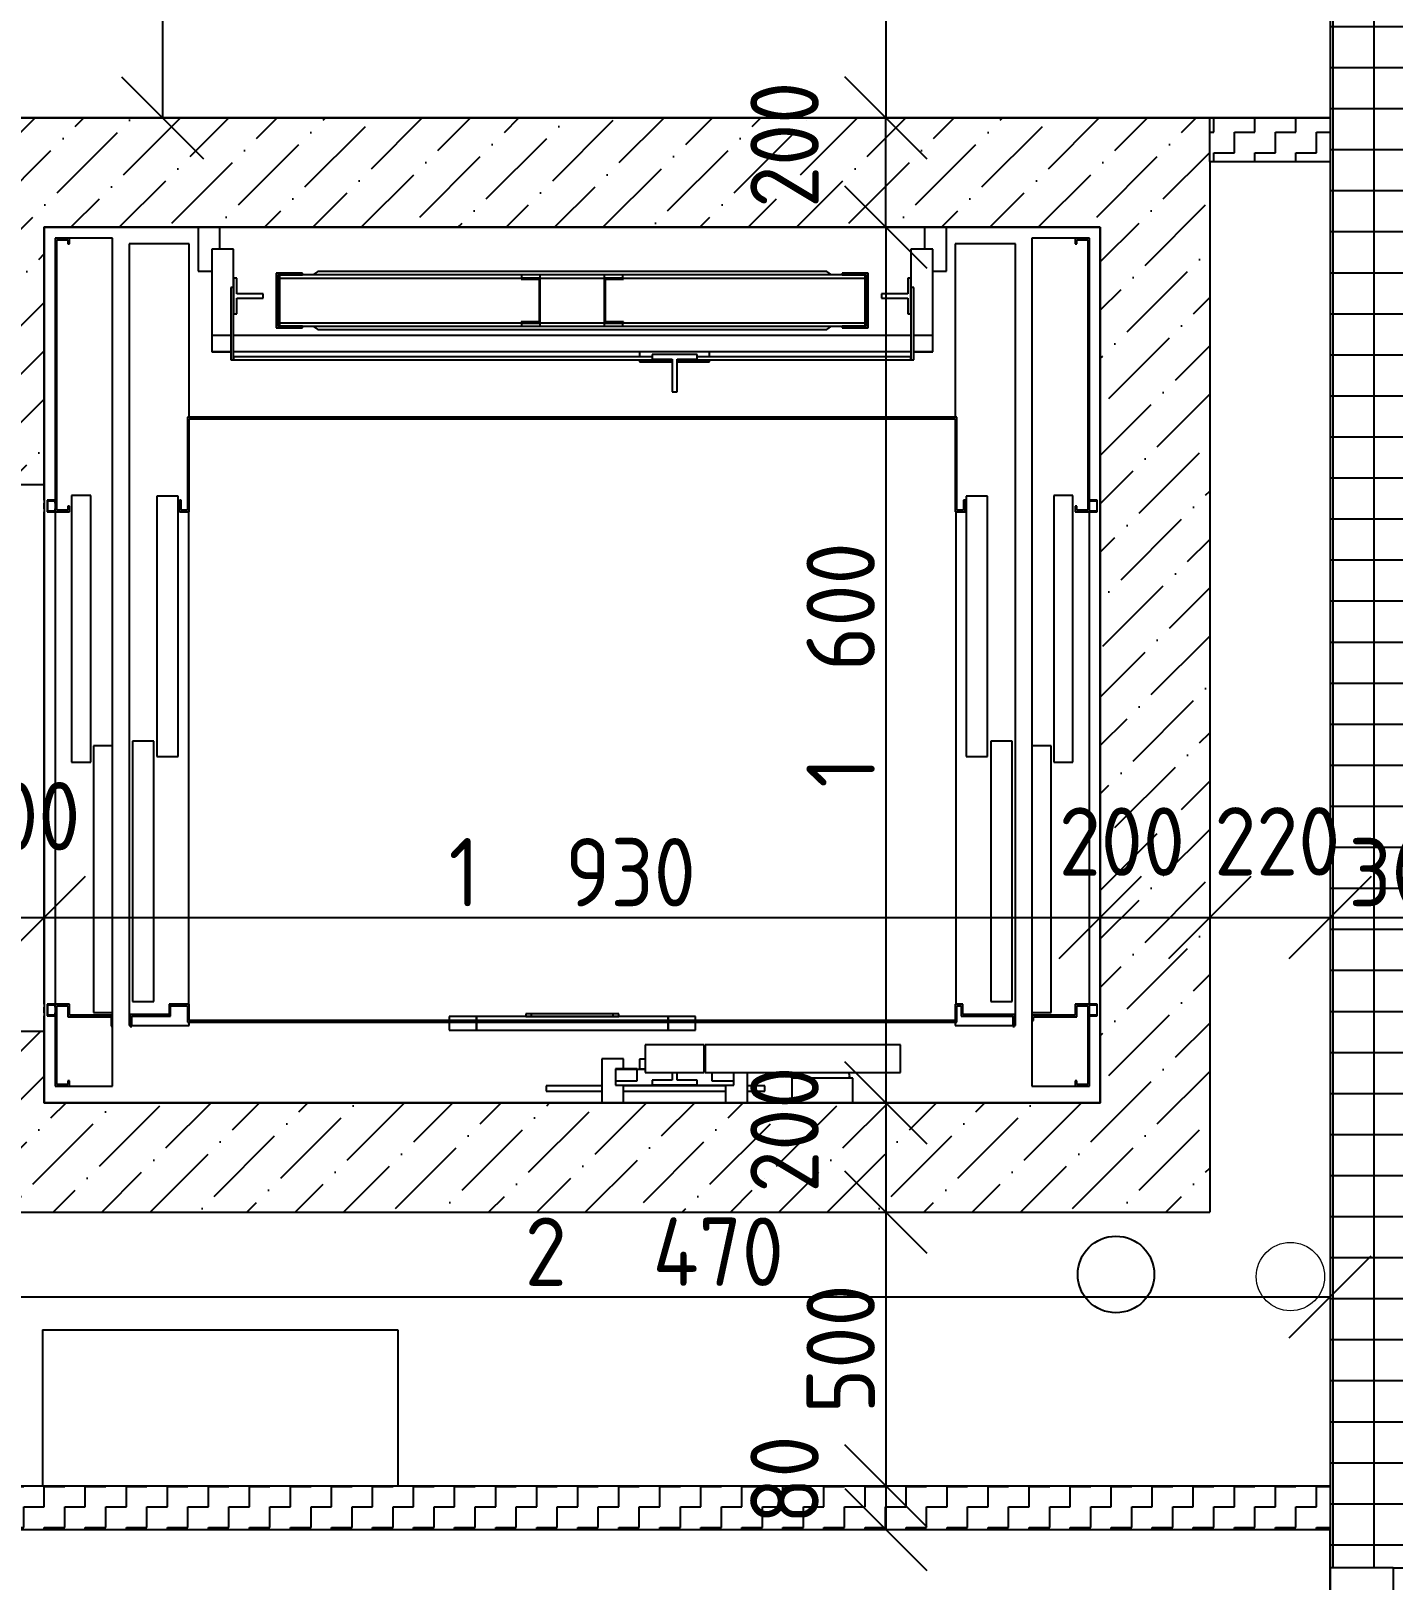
# Model space of a CAD drawing. Extents: x 4511820 to 5180432, y -1526536 to -944957.
# Drawn here: x 4991497 to 4993986, y -1161137 to -1158305 of the extents above; entities that cross this region are included whole.
import ezdxf

# ---------------------------------------------------------------- set-up
doc = ezdxf.new("R2010")
doc.units = 0
doc.header["$MEASUREMENT"] = 0
doc.layers.get('0').update_dxf_attribs({"linetype": 'CONTINUOUS'})
doc.layers.get('Defpoints').update_dxf_attribs({"color": 61, "linetype": 'CONTINUOUS'})
for name, color, linetype in [('KÓTY', 4, 'CONTINUOUS'), ('MÚRY', 1, 'CONTINUOUS'), ('Plochy', 41, 'CONTINUOUS'), ('POZEMOK', 7, 'CONTINUOUS'), ('TENKÁ', 7, 'CONTINUOUS'), ('tzb', 153, 'CONTINUOUS'), ('zz-vetr', 52, 'CONTINUOUS'), ('ŠRAFY', 82, 'CONTINUOUS')]:
    doc.layers.add(name, color=color, linetype=linetype)
doc.layers.add('zz-kanal-splaskova', color=37, linetype='CONTINUOUS', lineweight=18)
doc.styles.add('STYLE1', font='isocp.shx')
doc.dimstyles.new('STANDARD-50', dxfattribs={"dimtxt": 125, "dimasz": 150, "dimexe": 10, "dimexo": 200, "dimgap": 20, "dimtad": 1, "dimdsep": 46, "dimlunit": 6, "dimtxsty": 'STYLE1', "dimblk1": 'OBLIQUE', "dimblk2": 'OBLIQUE', "dimsah": 1, "dimcen": 2.5, "dimse1": 1, "dimse2": 1, "dimadec": 0, "dimazin": 0, "dimtfac": 1, "dimtmove": 1, "dimatfit": 3, "dimldrblk": 'OBLIQUE', "dimfxl": 1, "dimtolj": 1, "dimtzin": 0, "dimarcsym": 0})
pattern_1 = [(0, (-68841.5, 303822), (37.5, 37.5), [37.5, -37.5]), (90, (-68804, 303822), (-37.5, 37.5), [37.5, -37.5])]

# ---------------------------------------------------------------- blocks, each defined once
blk = doc.blocks.new('_OBLIQUE')
at = {"color": 0, "linetype": 'ByBlock'}
blk.add_line((-0.5, -0.5), (0.5, 0.5), dxfattribs=at)
blk = doc.blocks.new('*D18588')
at = {"layer": 'Defpoints', "color": 0}
for p in [(4993272.5, -1156804.2), (4993059, -1158464.2), (4993272.5, -1158464.2)]:
    blk.add_point(p, dxfattribs=at)
at = {"layer": 'KÓTY', "color": 0, "lineweight": -2}
blk.add_line((4993059, -1156804.2), (4993059, -1158464.2), dxfattribs=at)
at = {"layer": 'KÓTY', "color": 0, "linetype": 'ByBlock', "lineweight": -2, "xscale": 150, "yscale": 150, "zscale": 150}
for p, rotation in [((4993059, -1156804.2), 90), ((4993059, -1158464.2), 270)]:
    blk.add_blockref('_OBLIQUE', p, dxfattribs=dict(at, rotation=rotation))
at = {"layer": 'KÓTY', "color": 0, "insert": (4992955, -1157873.5), "char_height": 125, "attachment_point": 5, "rotation": 90, "style": 'STYLE1'}
blk.add_mtext('\\A1;1ﾠ660', dxfattribs=at)
blk = doc.blocks.new('*D18590')
at = {"layer": 'Defpoints', "color": 0}
for p in [(4991571, -1156524.2), (4991571, -1158464.2), (4991737, -1158464.2)]:
    blk.add_point(p, dxfattribs=at)
at = {"layer": 'KÓTY', "color": 0, "lineweight": -2}
blk.add_line((4991737, -1156524.2), (4991737, -1158464.2), dxfattribs=at)
at = {"layer": 'KÓTY', "color": 0, "linetype": 'ByBlock', "lineweight": -2, "xscale": 150, "yscale": 150, "zscale": 150}
for p, rotation in [((4991737, -1156524.2), 90), ((4991737, -1158464.2), 270)]:
    blk.add_blockref('_OBLIQUE', p, dxfattribs=dict(at, rotation=rotation))
at = {"layer": 'KÓTY', "color": 0, "insert": (4991644.5, -1157570), "char_height": 125, "attachment_point": 5, "rotation": 90, "style": 'STYLE1'}
blk.add_mtext('\\A1;1ﾠ940', dxfattribs=at)
blk = doc.blocks.new('*D18633')
at = {"layer": 'Defpoints', "color": 0}
for p in [(4991521, -1159925.5), (4991321, -1160134.2), (4991521, -1160134.2)]:
    blk.add_point(p, dxfattribs=at)
at = {"layer": 'KÓTY', "color": 0, "lineweight": -2}
blk.add_line((4991321, -1159925.5), (4991521, -1159925.5), dxfattribs=at)
at = {"layer": 'KÓTY', "color": 0, "linetype": 'ByBlock', "lineweight": -2, "xscale": 150, "yscale": 150, "zscale": 150, "rotation": 180}
blk.add_blockref('_OBLIQUE', (4991321, -1159925.5), dxfattribs=at)
at = {"layer": 'KÓTY', "color": 0, "linetype": 'ByBlock', "lineweight": -2, "xscale": 150, "yscale": 150, "zscale": 150}
blk.add_blockref('_OBLIQUE', (4991521, -1159925.5), dxfattribs=at)
at = {"layer": 'KÓTY', "color": 0, "insert": (4991471.8, -1159740.5), "char_height": 125, "attachment_point": 5, "style": 'STYLE1'}
blk.add_mtext('\\A1;200', dxfattribs=at)
blk = doc.blocks.new('*D18634')
at = {"layer": 'Defpoints', "color": 0}
for p in [(4993451, -1159925.5), (4991521, -1160264.2), (4993451, -1160264.2)]:
    blk.add_point(p, dxfattribs=at)
at = {"layer": 'KÓTY', "color": 0, "lineweight": -2}
blk.add_line((4991521, -1159925.5), (4993451, -1159925.5), dxfattribs=at)
at = {"layer": 'KÓTY', "color": 0, "linetype": 'ByBlock', "lineweight": -2, "xscale": 150, "yscale": 150, "zscale": 150, "rotation": 180}
blk.add_blockref('_OBLIQUE', (4991521, -1159925.5), dxfattribs=at)
at = {"layer": 'KÓTY', "color": 0, "linetype": 'ByBlock', "lineweight": -2, "xscale": 150, "yscale": 150, "zscale": 150}
blk.add_blockref('_OBLIQUE', (4993451, -1159925.5), dxfattribs=at)
at = {"layer": 'KÓTY', "color": 0, "insert": (4992486, -1159843), "char_height": 125, "attachment_point": 5, "style": 'STYLE1'}
blk.add_mtext('\\A1;1ﾠ930', dxfattribs=at)
blk = doc.blocks.new('*D18635')
at = {"layer": 'Defpoints', "color": 0}
for p in [(4993651, -1159925.5), (4993451, -1160264.2), (4993651, -1160264.2)]:
    blk.add_point(p, dxfattribs=at)
at = {"layer": 'KÓTY', "color": 0, "lineweight": -2}
blk.add_line((4993451, -1159925.5), (4993651, -1159925.5), dxfattribs=at)
at = {"layer": 'KÓTY', "color": 0, "linetype": 'ByBlock', "lineweight": -2, "xscale": 150, "yscale": 150, "zscale": 150, "rotation": 180}
blk.add_blockref('_OBLIQUE', (4993451, -1159925.5), dxfattribs=at)
at = {"layer": 'KÓTY', "color": 0, "linetype": 'ByBlock', "lineweight": -2, "xscale": 150, "yscale": 150, "zscale": 150}
blk.add_blockref('_OBLIQUE', (4993651, -1159925.5), dxfattribs=at)
at = {"layer": 'KÓTY', "color": 0, "insert": (4993490.5, -1159787), "char_height": 125, "attachment_point": 5, "style": 'STYLE1'}
blk.add_mtext('\\A1;200', dxfattribs=at)
blk = doc.blocks.new('*D18636')
at = {"layer": 'Defpoints', "color": 0}
for p in [(4993651, -1159925.5), (4993871, -1159925.5), (4993871, -1159925.5)]:
    blk.add_point(p, dxfattribs=at)
at = {"layer": 'KÓTY', "color": 0, "lineweight": -2}
blk.add_line((4993651, -1159925.5), (4993871, -1159925.5), dxfattribs=at)
at = {"layer": 'KÓTY', "color": 0, "linetype": 'ByBlock', "lineweight": -2, "xscale": 150, "yscale": 150, "zscale": 150, "rotation": 180}
blk.add_blockref('_OBLIQUE', (4993651, -1159925.5), dxfattribs=at)
at = {"layer": 'KÓTY', "color": 0, "linetype": 'ByBlock', "lineweight": -2, "xscale": 150, "yscale": 150, "zscale": 150}
blk.add_blockref('_OBLIQUE', (4993871, -1159925.5), dxfattribs=at)
at = {"layer": 'KÓTY', "color": 0, "insert": (4993774.5, -1159786.5), "char_height": 125, "attachment_point": 5, "style": 'STYLE1'}
blk.add_mtext('\\A1;220', dxfattribs=at)
blk = doc.blocks.new('*D18637')
at = {"layer": 'Defpoints', "color": 0}
for p in [(4993871, -1159925.5), (4994171, -1159925.5), (4994171, -1159925.5)]:
    blk.add_point(p, dxfattribs=at)
at = {"layer": 'KÓTY', "color": 0, "lineweight": -2}
blk.add_line((4993871, -1159925.5), (4994171, -1159925.5), dxfattribs=at)
at = {"layer": 'KÓTY', "color": 0, "linetype": 'ByBlock', "lineweight": -2, "xscale": 150, "yscale": 150, "zscale": 150, "rotation": 180}
blk.add_blockref('_OBLIQUE', (4993871, -1159925.5), dxfattribs=at)
at = {"layer": 'KÓTY', "color": 0, "linetype": 'ByBlock', "lineweight": -2, "xscale": 150, "yscale": 150, "zscale": 150}
blk.add_blockref('_OBLIQUE', (4994171, -1159925.5), dxfattribs=at)
at = {"layer": 'KÓTY', "color": 0, "insert": (4994021, -1159843), "char_height": 125, "attachment_point": 5, "style": 'STYLE1'}
blk.add_mtext('\\A1;300', dxfattribs=at)
blk = doc.blocks.new('*D18638')
at = {"layer": 'Defpoints', "color": 0}
for p in [(4993059, -1158464.2), (4993451, -1158464.2), (4993451, -1158664.2)]:
    blk.add_point(p, dxfattribs=at)
at = {"layer": 'KÓTY', "color": 0, "lineweight": -2}
blk.add_line((4993059, -1158664.2), (4993059, -1158464.2), dxfattribs=at)
at = {"layer": 'KÓTY', "color": 0, "linetype": 'ByBlock', "lineweight": -2, "xscale": 150, "yscale": 150, "zscale": 150}
for p, rotation in [((4993059, -1158464.2), 90), ((4993059, -1158664.2), 270)]:
    blk.add_blockref('_OBLIQUE', p, dxfattribs=dict(at, rotation=rotation))
at = {"layer": 'KÓTY', "color": 0, "insert": (4992874, -1158513.4), "char_height": 125, "attachment_point": 5, "rotation": 90, "style": 'STYLE1'}
blk.add_mtext('\\A1;200', dxfattribs=at)
blk = doc.blocks.new('*D18639')
at = {"layer": 'Defpoints', "color": 0}
for p in [(4993451, -1158664.2), (4993059, -1160264.2), (4993451, -1160264.2)]:
    blk.add_point(p, dxfattribs=at)
at = {"layer": 'KÓTY', "color": 0, "lineweight": -2}
blk.add_line((4993059, -1158664.2), (4993059, -1160264.2), dxfattribs=at)
at = {"layer": 'KÓTY', "color": 0, "linetype": 'ByBlock', "lineweight": -2, "xscale": 150, "yscale": 150, "zscale": 150}
for p, rotation in [((4993059, -1158664.2), 90), ((4993059, -1160264.2), 270)]:
    blk.add_blockref('_OBLIQUE', p, dxfattribs=dict(at, rotation=rotation))
at = {"layer": 'KÓTY', "color": 0, "insert": (4992976.5, -1159464.2), "char_height": 125, "attachment_point": 5, "rotation": 90, "style": 'STYLE1'}
blk.add_mtext('\\A1;1ﾠ600', dxfattribs=at)
blk = doc.blocks.new('*D18640')
at = {"layer": 'Defpoints', "color": 0}
for p in [(4993059, -1160264.2), (4993059, -1160464.2), (4993059, -1160464.2)]:
    blk.add_point(p, dxfattribs=at)
at = {"layer": 'KÓTY', "color": 0, "lineweight": -2}
blk.add_line((4993059, -1160264.2), (4993059, -1160464.2), dxfattribs=at)
at = {"layer": 'KÓTY', "color": 0, "linetype": 'ByBlock', "lineweight": -2, "xscale": 150, "yscale": 150, "zscale": 150}
for p, rotation in [((4993059, -1160264.2), 90), ((4993059, -1160464.2), 270)]:
    blk.add_blockref('_OBLIQUE', p, dxfattribs=dict(at, rotation=rotation))
at = {"layer": 'KÓTY', "color": 0, "insert": (4992874, -1160313.4), "char_height": 125, "attachment_point": 5, "rotation": 90, "style": 'STYLE1'}
blk.add_mtext('\\A1;200', dxfattribs=at)
blk = doc.blocks.new('*D18641')
at = {"layer": 'Defpoints', "color": 0}
for p in [(4993059, -1160464.2), (4993059, -1160964.2), (4993059, -1160964.2)]:
    blk.add_point(p, dxfattribs=at)
at = {"layer": 'KÓTY', "color": 0, "lineweight": -2}
blk.add_line((4993059, -1160464.2), (4993059, -1160964.2), dxfattribs=at)
at = {"layer": 'KÓTY', "color": 0, "linetype": 'ByBlock', "lineweight": -2, "xscale": 150, "yscale": 150, "zscale": 150}
for p, rotation in [((4993059, -1160464.2), 90), ((4993059, -1160964.2), 270)]:
    blk.add_blockref('_OBLIQUE', p, dxfattribs=dict(at, rotation=rotation))
at = {"layer": 'KÓTY', "color": 0, "insert": (4992976.5, -1160714.2), "char_height": 125, "attachment_point": 5, "rotation": 90, "style": 'STYLE1'}
blk.add_mtext('\\A1;500', dxfattribs=at)
blk = doc.blocks.new('*D18642')
at = {"layer": 'Defpoints', "color": 0}
for p in [(4993059, -1160964.2), (4993059, -1161044.2), (4993059, -1161044.2)]:
    blk.add_point(p, dxfattribs=at)
at = {"layer": 'KÓTY', "color": 0, "lineweight": -2}
blk.add_line((4993059, -1160964.2), (4993059, -1161044.2), dxfattribs=at)
at = {"layer": 'KÓTY', "color": 0, "linetype": 'ByBlock', "lineweight": -2, "xscale": 150, "yscale": 150, "zscale": 150}
for p, rotation in [((4993059, -1160964.2), 90), ((4993059, -1161044.2), 270)]:
    blk.add_blockref('_OBLIQUE', p, dxfattribs=dict(at, rotation=rotation))
at = {"layer": 'KÓTY', "color": 0, "insert": (4992874, -1160953.4), "char_height": 125, "attachment_point": 5, "rotation": 90, "style": 'STYLE1'}
blk.add_mtext('\\A1;80', dxfattribs=at)
blk = doc.blocks.new('*D18644')
at = {"layer": 'Defpoints', "color": 0}
for p in [(4991401, -1160464.2), (4993871, -1160464.2), (4993871, -1160619)]:
    blk.add_point(p, dxfattribs=at)
at = {"layer": 'KÓTY', "color": 0, "lineweight": -2}
blk.add_line((4991401, -1160619), (4993871, -1160619), dxfattribs=at)
at = {"layer": 'KÓTY', "color": 0, "linetype": 'ByBlock', "lineweight": -2, "xscale": 150, "yscale": 150, "zscale": 150, "rotation": 180}
blk.add_blockref('_OBLIQUE', (4991401, -1160619), dxfattribs=at)
at = {"layer": 'KÓTY', "color": 0, "linetype": 'ByBlock', "lineweight": -2, "xscale": 150, "yscale": 150, "zscale": 150}
blk.add_blockref('_OBLIQUE', (4993871, -1160619), dxfattribs=at)
at = {"layer": 'KÓTY', "color": 0, "insert": (4992636, -1160536.5), "char_height": 125, "attachment_point": 5, "style": 'STYLE1'}
blk.add_mtext('\\A1;2ﾠ470', dxfattribs=at)

msp = doc.modelspace()

# ---------------------------------------------------------------- hatches: boundary and pattern name
at = {"layer": 'ŠRAFY', "ltscale": 0.25}
h = msp.add_hatch(dxfattribs=at)
h.set_pattern_fill('ANSI37', color=256, scale=600, angle=45)
h.set_pattern_definition([(90, (-3307273.674, 668852.734), (-75, 1e-14), []), (180, (-3307273.674, 668852.734), (-1e-14, -75), [])])
h.paths.add_polyline_path([(4993986, -1161114.191), (4994171, -1161114.191), (4994171, -1160729.191), (4994171, -1160614.191), (4994171, -1159154.191), (4994171, -1158254.191), (4994171, -1158114.191), (4994171, -1156114.191), (4993871, -1156114.191), (4993871, -1158464.191), (4993871, -1158544.191), (4993871, -1160964.191), (4993871, -1161044.191), (4993871, -1161114.191)])
at = {"layer": 'ŠRAFY'}
h = msp.add_hatch(dxfattribs=at)
h.set_pattern_fill('ANSI36', color=256, scale=500, angle=360)
h.set_pattern_definition([(45, (524430.31, 301695.67), (33.1456304, 121.533978), [156.25, -31.25, 0, -31.25])])
h.paths.add_polyline_path([(4991321, -1158464.191), (4991321, -1158764.191), (4991321, -1159134.191), (4991521, -1159134.191), (4991521, -1158664.191), (4991721, -1158664.191), (4991802, -1158664.191), (4991842, -1158664.191), (4992701, -1158664.191), (4993130, -1158664.191), (4993170, -1158664.191), (4993451, -1158664.191), (4993451, -1158684.191), (4993451, -1160264.191), (4992998.5, -1160264.191), (4992887.5, -1160264.191), (4992806.25, -1160264.191), (4992766.25, -1160264.191), (4992579.75, -1160264.191), (4992539.75, -1160264.191), (4991521, -1160264.191), (4991521, -1160134.191), (4991321, -1160134.191), (4991321, -1160464.191), (4991401, -1160464.191), (4993651, -1160464.191), (4993651, -1158864.191), (4993651, -1158544.191), (4993651, -1158464.191)])
at = {"layer": 'ŠRAFY', "ltscale": 0.25}
h = msp.add_hatch(dxfattribs=at)
h.set_pattern_fill('ZIGZAG', color=256, scale=300, style=0)
h.set_pattern_definition(pattern_1)
h.paths.add_polyline_path([(4993671, -1158464.191), (4993651, -1158464.191), (4993651, -1158544.191), (4993871, -1158544.191), (4993871, -1158464.191)])
h = msp.add_hatch(dxfattribs=at)
h.set_pattern_fill('ZIGZAG', color=256, scale=300, style=0)
h.set_pattern_definition(pattern_1)
h.paths.add_polyline_path([(4991321, -1161044.191), (4993871, -1161044.191), (4993871, -1160964.191), (4991401, -1160964.191), (4991401, -1160464.191), (4991321, -1160464.191)])

# ---------------------------------------------------------------- linework, layer by layer
at = {"layer": 'MÚRY'}
for p, q in [((4993871, -1155464.191), (4993871, -1158464.191)), ((4991321, -1158464.191), (4993671, -1158464.191)), ((4993671, -1158464.191), (4993871, -1158464.191)), ((4993651, -1158544.191), (4993651, -1158864.191)), ((4993651, -1158544.191), (4993651, -1160464.191)), ((4993651, -1158544.191), (4993871, -1158544.191)), ((4993871, -1158544.191), (4993871, -1160964.191)), ((4991802, -1158664.191), (4991521, -1158664.191)), ((4991521, -1158664.191), (4993451, -1158664.191)), ((4991521, -1159134.191), (4991521, -1158664.191)), ((4991721, -1158664.191), (4992701, -1158664.191)), ((4993451, -1158664.191), (4993451, -1160264.191)), ((4991321, -1159134.191), (4991521, -1159134.191)), ((4991521, -1160134.191), (4991321, -1160134.191)), ((4991521, -1160264.191), (4991521, -1160134.191)), ((4993451, -1160264.191), (4991521, -1160264.191)), ((4991401, -1160464.191), (4993651, -1160464.191)), ((4991401, -1160964.191), (4993871, -1160964.191)), ((4991321, -1161044.191), (4993871, -1161044.191)), ((4993871, -1161164.191), (4993871, -1161044.191)), ((4993986, -1161114.191), (4993986, -1161164.191)), ((4993986, -1161114.191), (4994171, -1161114.191))]:
    msp.add_line(p, q, dxfattribs=at)
at = {"layer": 'Plochy'}
for points in [[(4989671, -1160759.191), (4989671, -1153164.191), (4989536, -1153164.191), (4989536, -1151464.191), (4993871, -1151464.191), (4993871, -1153164.191), (4991321, -1153164.191), (4991321, -1156914.191), (4991571, -1156914.191), (4991571, -1156524.191), (4992771, -1156524.191), (4992771, -1156804.191), (4993871, -1156804.191), (4993871, -1158464.191), (4991321, -1158464.191), (4991321, -1161044.191), (4993871, -1161044.191), (4993871, -1162424.191), (4990196, -1162424.191), (4990196, -1161959.191), (4988246, -1161959.191), (4988246, -1160759.191), (4989671, -1160759.191)], [(4993451, -1158664.191), (4991521, -1158664.191), (4991521, -1160264.191), (4993451, -1160264.191)]]:
    msp.add_lwpolyline(points, close=True, dxfattribs=at)
at = {"layer": 'POZEMOK'}
for p, q in [((4991842, -1158664.191), (4991802, -1158664.191)), ((4991802, -1158664.191), (4991802, -1158744.191)), ((4993130, -1158664.191), (4991842, -1158664.191)), ((4991842, -1158704.191), (4991842, -1158664.191)), ((4993170, -1158664.191), (4993130, -1158664.191)), ((4993130, -1158664.191), (4993130, -1158704.191)), ((4993451, -1158664.191), (4993170, -1158664.191)), ((4993170, -1158744.191), (4993170, -1158664.191)), ((4993451, -1158684.191), (4993451, -1158664.191)), ((4991541, -1158684.191), (4991541, -1159184.191)), ((4991567, -1158684.191), (4991541, -1158684.191)), ((4991544, -1159181.191), (4991544, -1158687.191)), ((4991544, -1158687.191), (4991564, -1158687.191)), ((4991564, -1158687.191), (4991564, -1158694.191)), ((4991564, -1158694.191), (4991567, -1158694.191)), ((4991646, -1158684.191), (4991567, -1158684.191)), ((4991567, -1158694.191), (4991567, -1158684.191)), ((4991646, -1159611.741), (4991646, -1158684.191)), ((4991676, -1158694.191), (4991676, -1160123.191)), ((4991786, -1158694.191), (4991676, -1158694.191)), ((4991786, -1159011.191), (4991786, -1158694.191)), ((4993296, -1158694.191), (4993186, -1158694.191)), ((4993186, -1158694.191), (4993186, -1159011.191)), ((4993296, -1160123.191), (4993296, -1158694.191)), ((4993405, -1158684.191), (4993326, -1158684.191)), ((4993326, -1158684.191), (4993326, -1159611.741)), ((4993405, -1158684.191), (4993405, -1158694.191)), ((4993431, -1158684.191), (4993405, -1158684.191)), ((4993405, -1158694.191), (4993408, -1158694.191)), ((4993408, -1158694.191), (4993408, -1158687.191)), ((4993408, -1158687.191), (4993428, -1158687.191)), ((4993428, -1158687.191), (4993428, -1159181.191)), ((4993431, -1159184.191), (4993431, -1158684.191)), ((4991867, -1158704.191), (4991827, -1158704.191)), ((4991827, -1158704.191), (4991827, -1158891.941)), ((4991867, -1158774.191), (4991867, -1158704.191)), ((4993145, -1158704.191), (4993105, -1158704.191)), ((4993105, -1158704.191), (4993105, -1158774.191)), ((4993145, -1158891.941), (4993145, -1158704.191)), ((4991802, -1158744.191), (4991827, -1158744.191)), ((4991945, -1158748.191), (4991945, -1158848.191)), ((4991993, -1158748.191), (4991945, -1158748.191)), ((4991948, -1158845.191), (4991948, -1158751.191)), ((4991948, -1158751.191), (4991993, -1158751.191)), ((4991951, -1158751.191), (4991948, -1158751.191)), ((4991951, -1158751.191), (4991948, -1158751.191)), ((4992393.5, -1158751.191), (4991951, -1158751.191)), ((4991951, -1158751.191), (4991951, -1158757.191)), ((4991993, -1158751.191), (4991993, -1158748.191)), ((4992021, -1158745.191), (4992012, -1158751.191)), ((4992951, -1158745.191), (4992021, -1158745.191)), ((4992427.5, -1158751.191), (4992393.5, -1158751.191)), ((4992393.5, -1158751.191), (4992393.5, -1158757.191)), ((4992544.5, -1158751.191), (4992427.5, -1158751.191)), ((4992427.5, -1158757.191), (4992427.5, -1158751.191)), ((4992578.5, -1158751.191), (4992544.5, -1158751.191)), ((4992544.5, -1158751.191), (4992544.5, -1158757.191)), ((4993021, -1158751.191), (4992578.5, -1158751.191)), ((4992578.5, -1158757.191), (4992578.5, -1158751.191)), ((4992960, -1158751.191), (4992951, -1158745.191)), ((4993027, -1158748.191), (4992979, -1158748.191)), ((4992979, -1158748.191), (4992979, -1158751.191)), ((4992979, -1158751.191), (4993024, -1158751.191)), ((4993021, -1158757.191), (4993021, -1158751.191)), ((4993024, -1158751.191), (4993021, -1158751.191)), ((4993024, -1158751.191), (4993021, -1158751.191)), ((4993024, -1158751.191), (4993024, -1158845.191)), ((4993027, -1158848.191), (4993027, -1158748.191)), ((4993145, -1158744.191), (4993170, -1158744.191)), ((4991867, -1158774.191), (4991862, -1158774.191)), ((4991862, -1158774.191), (4991862, -1158906.191)), ((4991867, -1158757.441), (4991867, -1158822.441)), ((4991872.8, -1158757.441), (4991867, -1158757.441)), ((4991867, -1158906.191), (4991867, -1158774.191)), ((4991872.8, -1158785.941), (4991872.8, -1158757.441)), ((4991948, -1158757.191), (4991951, -1158757.191)), ((4991948, -1158757.191), (4991951, -1158757.191)), ((4991948, -1158759.691), (4991951, -1158759.691)), ((4991951, -1158759.691), (4991948, -1158759.691)), ((4991951, -1158757.191), (4991951, -1158839.191)), ((4991951, -1158757.191), (4992393.5, -1158757.191)), ((4992392.5, -1158757.191), (4992392.5, -1158759.191)), ((4992427.5, -1158757.191), (4992392.5, -1158757.191)), ((4992392.5, -1158759.191), (4992425.5, -1158759.191)), ((4992393.5, -1158757.191), (4992427.5, -1158757.191)), ((4992425.5, -1158759.191), (4992425.5, -1158837.191)), ((4992427.5, -1158839.191), (4992427.5, -1158757.191)), ((4992427.5, -1158757.191), (4992544.5, -1158757.191)), ((4992579.5, -1158757.191), (4992544.5, -1158757.191)), ((4992544.5, -1158757.191), (4992544.5, -1158839.191)), ((4992544.5, -1158757.191), (4992578.5, -1158757.191)), ((4992546.5, -1158759.191), (4992579.5, -1158759.191)), ((4992546.5, -1158837.191), (4992546.5, -1158759.191)), ((4992578.5, -1158757.191), (4993021, -1158757.191)), ((4992579.5, -1158759.191), (4992579.5, -1158757.191)), ((4993021, -1158839.191), (4993021, -1158757.191)), ((4993021, -1158757.191), (4993024, -1158757.191)), ((4993021, -1158757.191), (4993024, -1158757.191)), ((4993021, -1158759.691), (4993024, -1158759.691)), ((4993024, -1158759.691), (4993021, -1158759.691)), ((4993105, -1158757.441), (4993099.2, -1158757.441)), ((4993099.2, -1158757.441), (4993099.2, -1158785.941)), ((4993105, -1158822.441), (4993105, -1158757.441)), ((4993110, -1158774.191), (4993105, -1158774.191)), ((4993105, -1158774.191), (4993105, -1158906.191)), ((4993110, -1158906.191), (4993110, -1158774.191)), ((4991921, -1158785.941), (4991872.8, -1158785.941)), ((4991872.8, -1158793.941), (4991921, -1158793.941)), ((4991872.8, -1158822.441), (4991872.8, -1158793.941)), ((4991921, -1158793.941), (4991921, -1158785.941)), ((4993099.2, -1158785.941), (4993051, -1158785.941)), ((4993051, -1158785.941), (4993051, -1158793.941)), ((4993051, -1158793.941), (4993099.2, -1158793.941)), ((4993099.2, -1158793.941), (4993099.2, -1158822.441)), ((4991867, -1158822.441), (4991872.8, -1158822.441)), ((4991948, -1158836.691), (4991951, -1158836.691)), ((4991951, -1158836.691), (4991948, -1158836.691)), ((4991948, -1158839.691), (4991951, -1158839.691)), ((4992393.5, -1158839.191), (4991951, -1158839.191)), ((4991951, -1158839.191), (4991951, -1158845.191)), ((4992392.5, -1158837.191), (4992392.5, -1158839.191)), ((4992425.5, -1158837.191), (4992392.5, -1158837.191)), ((4992392.5, -1158839.191), (4992427.5, -1158839.191)), ((4992427.5, -1158839.191), (4992393.5, -1158839.191)), ((4992393.5, -1158839.191), (4992393.5, -1158845.191)), ((4992427.5, -1158845.191), (4992427.5, -1158839.191)), ((4992544.5, -1158839.191), (4992427.5, -1158839.191)), ((4992578.5, -1158839.191), (4992544.5, -1158839.191)), ((4992544.5, -1158839.191), (4992544.5, -1158845.191)), ((4992544.5, -1158839.191), (4992579.5, -1158839.191)), ((4992579.5, -1158837.191), (4992546.5, -1158837.191)), ((4993021, -1158839.191), (4992578.5, -1158839.191)), ((4992578.5, -1158845.191), (4992578.5, -1158839.191)), ((4992579.5, -1158839.191), (4992579.5, -1158837.191)), ((4993021, -1158836.691), (4993024, -1158836.691)), ((4993024, -1158836.691), (4993021, -1158836.691)), ((4993021, -1158845.191), (4993021, -1158839.191)), ((4993021, -1158839.691), (4993024, -1158839.691)), ((4993099.2, -1158822.441), (4993105, -1158822.441)), ((4991827, -1158861.941), (4991827, -1158890.941)), ((4991862, -1158861.941), (4991827, -1158861.941)), ((4993105, -1158861.941), (4991867, -1158861.941)), ((4991945, -1158848.191), (4991993, -1158848.191)), ((4991993, -1158845.191), (4991948, -1158845.191)), ((4991951, -1158845.191), (4992393.5, -1158845.191)), ((4991993, -1158848.191), (4991993, -1158845.191)), ((4992012, -1158845.191), (4992021, -1158851.191)), ((4992021, -1158851.191), (4992951, -1158851.191)), ((4992393.5, -1158845.191), (4992427.5, -1158845.191)), ((4992427.5, -1158845.191), (4992544.5, -1158845.191)), ((4992544.5, -1158845.191), (4992578.5, -1158845.191)), ((4992578.5, -1158845.191), (4993021, -1158845.191)), ((4992951, -1158851.191), (4992960, -1158845.191)), ((4993024, -1158845.191), (4992979, -1158845.191)), ((4992979, -1158845.191), (4992979, -1158848.191)), ((4992979, -1158848.191), (4993027, -1158848.191)), ((4993145, -1158861.941), (4993110, -1158861.941)), ((4993145, -1158890.941), (4993145, -1158861.941)), ((4991827, -1158890.941), (4991862, -1158890.941)), ((4991827, -1158891.941), (4991862, -1158891.941)), ((4991867, -1158890.941), (4993105, -1158890.941)), ((4992737, -1158891.941), (4992609, -1158891.941)), ((4992609, -1158891.941), (4992609, -1158901.191)), ((4992737, -1158901.191), (4992737, -1158891.941)), ((4993110, -1158890.941), (4993145, -1158890.941)), ((4993110, -1158891.941), (4993145, -1158891.941)), ((4991862, -1158906.191), (4991867, -1158906.191)), ((4991867, -1158901.191), (4991867, -1158906.191)), ((4992632, -1158901.191), (4991867, -1158901.191)), ((4991867, -1158906.191), (4992668.5, -1158906.191)), ((4992609, -1158906.191), (4992609, -1158909.941)), ((4992609, -1158909.941), (4992668.5, -1158909.941)), ((4992714, -1158896.941), (4992632, -1158896.941)), ((4992632, -1158896.941), (4992632, -1158905.191)), ((4992632, -1158905.191), (4992668.5, -1158905.191)), ((4992668.5, -1158905.191), (4992668.5, -1158965.191)), ((4992677.5, -1158965.191), (4992677.5, -1158905.191)), ((4992677.5, -1158905.191), (4992714, -1158905.191)), ((4992677.5, -1158906.191), (4993105, -1158906.191)), ((4992677.5, -1158909.941), (4992737, -1158909.941)), ((4992714, -1158905.191), (4992714, -1158896.941)), ((4993105, -1158901.191), (4992714, -1158901.191)), ((4992737, -1158909.941), (4992737, -1158906.191)), ((4993105, -1158906.191), (4993105, -1158901.191)), ((4993105, -1158906.191), (4993110, -1158906.191)), ((4992668.5, -1158965.191), (4992677.5, -1158965.191)), ((4991783, -1159011.191), (4991783, -1159181.191)), ((4991786, -1159184.191), (4991786, -1159014.191)), ((4991521, -1159163.191), (4991521, -1159134.191)), ((4991521, -1159178.691), (4991521, -1159168.691)), ((4991526.5, -1159163.191), (4991526.5, -1159184.191)), ((4991541, -1159163.191), (4991526.5, -1159163.191)), ((4991527.5, -1159183.191), (4991527.5, -1159164.191)), ((4991527.5, -1159164.191), (4991540.5, -1159164.191)), ((4991540.5, -1159164.191), (4991540.5, -1159168.691)), ((4991540.5, -1159168.691), (4991541, -1159168.691)), ((4991541, -1159178.691), (4991540.5, -1159178.691)), ((4991540.5, -1159178.691), (4991540.5, -1159183.191)), ((4991567, -1159174.191), (4991564, -1159174.191)), ((4991564, -1159174.191), (4991564, -1159181.191)), ((4991567, -1159184.191), (4991567, -1159174.191)), ((4991771, -1159162.691), (4991768, -1159162.691)), ((4991768, -1159162.691), (4991768, -1159184.191)), ((4991771, -1159181.191), (4991771, -1159162.691)), ((4993408, -1159174.191), (4993405, -1159174.191)), ((4993405, -1159174.191), (4993405, -1159184.191)), ((4993408, -1159181.191), (4993408, -1159174.191)), ((4993445.5, -1159163.191), (4993431, -1159163.191)), ((4993431, -1159168.691), (4993431.5, -1159168.691)), ((4993431.5, -1159178.691), (4993431, -1159178.691)), ((4993431.5, -1159168.691), (4993431.5, -1159164.191)), ((4993431.5, -1159164.191), (4993444.5, -1159164.191)), ((4993431.5, -1159183.191), (4993431.5, -1159178.691)), ((4993444.5, -1159164.191), (4993444.5, -1159183.191)), ((4993445.5, -1159184.191), (4993445.5, -1159163.191)), ((4991521, -1160084.191), (4991521, -1159184.191)), ((4991526.5, -1159184.191), (4991541, -1159184.191)), ((4991540.5, -1159183.191), (4991527.5, -1159183.191)), ((4991541, -1159184.191), (4991541, -1160084.191)), ((4991541, -1159184.191), (4991567, -1159184.191)), ((4991564, -1159181.191), (4991544, -1159181.191)), ((4991768, -1159184.191), (4991786, -1159184.191)), ((4991783, -1159181.191), (4991771, -1159181.191)), ((4991784.5, -1159184.191), (4991784.5, -1160084.191)), ((4993187.5, -1160084.191), (4993187.5, -1159184.191)), ((4993405, -1159184.191), (4993431, -1159184.191)), ((4993428, -1159181.191), (4993408, -1159181.191)), ((4993431, -1160084.191), (4993431, -1159184.191)), ((4993431, -1159184.191), (4993445.5, -1159184.191)), ((4993444.5, -1159183.191), (4993431.5, -1159183.191)), ((4991526.5, -1160084.191), (4991526.5, -1160105.191)), ((4991541, -1160084.191), (4991526.5, -1160084.191)), ((4991527.5, -1160104.191), (4991527.5, -1160085.191)), ((4991527.5, -1160085.191), (4991540.5, -1160085.191)), ((4991540.5, -1160085.191), (4991540.5, -1160089.691)), ((4991541, -1160084.191), (4991541, -1160234.191)), ((4991567, -1160084.191), (4991541, -1160084.191)), ((4991567, -1160104.191), (4991567, -1160084.191)), ((4993405, -1160084.191), (4993405, -1160104.191)), ((4993431, -1160084.191), (4993405, -1160084.191)), ((4993431, -1160234.191), (4993431, -1160084.191)), ((4993445.5, -1160084.191), (4993431, -1160084.191)), ((4993431.5, -1160089.691), (4993431.5, -1160085.191)), ((4993431.5, -1160085.191), (4993444.5, -1160085.191)), ((4993444.5, -1160085.191), (4993444.5, -1160104.191)), ((4993445.5, -1160105.191), (4993445.5, -1160084.191)), ((4991521, -1160099.691), (4991521, -1160089.691)), ((4991521, -1160134.191), (4991521, -1160105.191)), ((4991526.5, -1160105.191), (4991541, -1160105.191)), ((4991540.5, -1160104.191), (4991527.5, -1160104.191)), ((4991540.5, -1160089.691), (4991541, -1160089.691)), ((4991541, -1160099.691), (4991540.5, -1160099.691)), ((4991540.5, -1160099.691), (4991540.5, -1160104.191)), ((4991544, -1160231.191), (4991544, -1160087.191)), ((4991544, -1160087.191), (4991564, -1160087.191)), ((4991564, -1160087.191), (4991564, -1160107.191)), ((4991564, -1160107.191), (4991643, -1160107.191)), ((4991646, -1160104.191), (4991567, -1160104.191)), ((4991643, -1160107.191), (4991643, -1160124.191)), ((4991646, -1160104.191), (4991646, -1160099.141)), ((4991646, -1160124.191), (4991646, -1160104.191)), ((4991783, -1160087.191), (4991783, -1160117.191)), ((4992311, -1160106.691), (4992261, -1160106.691)), ((4992261, -1160106.691), (4992261, -1160114.191)), ((4992661, -1160106.691), (4992311, -1160106.691)), ((4992311, -1160106.691), (4992311, -1160114.191)), ((4992311, -1160114.191), (4992311, -1160106.691)), ((4992411, -1160101.691), (4992401, -1160101.691)), ((4992401, -1160101.691), (4992401, -1160106.691)), ((4992401, -1160106.691), (4992411, -1160106.691)), ((4992561, -1160101.691), (4992411, -1160101.691)), ((4992411, -1160101.691), (4992411, -1160106.691)), ((4992411, -1160106.691), (4992561, -1160106.691)), ((4992561, -1160106.691), (4992561, -1160101.691)), ((4992571, -1160101.691), (4992561, -1160101.691)), ((4992561, -1160106.691), (4992571, -1160106.691)), ((4992571, -1160106.691), (4992571, -1160101.691)), ((4992711, -1160106.691), (4992661, -1160106.691)), ((4992661, -1160106.691), (4992661, -1160114.191)), ((4992661, -1160114.191), (4992661, -1160106.691)), ((4992711, -1160114.191), (4992711, -1160106.691)), ((4993326, -1160099.141), (4993326, -1160104.191)), ((4993326, -1160104.191), (4993326, -1160114.191)), ((4993405, -1160104.191), (4993326, -1160104.191)), ((4993329, -1160114.191), (4993329, -1160107.191)), ((4993329, -1160107.191), (4993408, -1160107.191)), ((4993408, -1160107.191), (4993408, -1160087.191)), ((4993408, -1160087.191), (4993428, -1160087.191)), ((4993428, -1160087.191), (4993428, -1160231.191)), ((4993431, -1160089.691), (4993431.5, -1160089.691)), ((4993431.5, -1160099.691), (4993431, -1160099.691)), ((4993431, -1160105.191), (4993445.5, -1160105.191)), ((4993431.5, -1160104.191), (4993431.5, -1160099.691)), ((4993444.5, -1160104.191), (4993431.5, -1160104.191)), ((4991643, -1160124.191), (4991646, -1160124.191)), ((4991646, -1160234.191), (4991646, -1160124.191)), ((4991676, -1160123.191), (4991678, -1160123.191)), ((4991681, -1160123.191), (4991786, -1160123.191)), ((4991786, -1160123.191), (4991786, -1160117.191)), ((4992261, -1160117.191), (4992261, -1160131.691)), ((4992261, -1160131.691), (4992311, -1160131.691)), ((4992311, -1160117.191), (4992311, -1160131.691)), ((4992311, -1160131.691), (4992311, -1160117.191)), ((4992311, -1160131.691), (4992661, -1160131.691)), ((4992661, -1160117.191), (4992661, -1160131.691)), ((4992661, -1160131.691), (4992661, -1160117.191)), ((4992661, -1160131.691), (4992711, -1160131.691)), ((4992711, -1160131.691), (4992711, -1160117.191)), ((4993186, -1160117.191), (4993186, -1160123.191)), ((4993186, -1160123.191), (4993291, -1160123.191)), ((4993294, -1160123.191), (4993296, -1160123.191)), ((4993326, -1160114.191), (4993326, -1160234.191)), ((4993326, -1160114.191), (4993329, -1160114.191)), ((4992619, -1160158.691), (4992619, -1160208.691)), ((4992727, -1160158.691), (4992619, -1160158.691)), ((4992727, -1160208.691), (4992727, -1160158.691)), ((4992729, -1160163.066), (4992727, -1160163.066)), ((4992727, -1160168.066), (4992729, -1160168.066)), ((4993086, -1160158.691), (4992729, -1160158.691)), ((4992729, -1160158.691), (4992729, -1160208.691)), ((4993086, -1160208.691), (4993086, -1160158.691)), ((4992539.75, -1160184.191), (4992539.75, -1160264.191)), ((4992579.75, -1160184.191), (4992539.75, -1160184.191)), ((4992579.75, -1160202.441), (4992579.75, -1160184.191)), ((4992609, -1160184.441), (4992609, -1160202.441)), ((4992619, -1160184.441), (4992609, -1160184.441)), ((4992729, -1160179.066), (4992727, -1160179.066)), ((4992729, -1160184.066), (4992727, -1160184.066)), ((4992729, -1160184.441), (4992727, -1160184.441)), ((4991567, -1160224.191), (4991564, -1160224.191)), ((4991564, -1160224.191), (4991564, -1160231.191)), ((4991567, -1160234.191), (4991567, -1160224.191)), ((4992604.75, -1160202.441), (4992564.75, -1160202.441)), ((4992564.75, -1160202.441), (4992564.75, -1160224.191)), ((4992619, -1160203.441), (4992564.75, -1160203.441)), ((4992564.75, -1160203.441), (4992564.75, -1160232.441)), ((4992564.75, -1160224.191), (4992604.75, -1160224.191)), ((4992604.75, -1160224.191), (4992604.75, -1160202.441)), ((4992609, -1160202.441), (4992619, -1160202.441)), ((4992619, -1160208.691), (4992727, -1160208.691)), ((4992668.5, -1160223.191), (4992632, -1160223.191)), ((4992632, -1160223.191), (4992632, -1160231.441)), ((4992668.5, -1160208.691), (4992668.5, -1160223.191)), ((4992677.5, -1160223.191), (4992677.5, -1160208.691)), ((4992714, -1160223.191), (4992677.5, -1160223.191)), ((4992714, -1160231.441), (4992714, -1160223.191)), ((4992727, -1160202.441), (4992729, -1160202.441)), ((4992729, -1160203.441), (4992727, -1160203.441)), ((4992729, -1160208.691), (4993086, -1160208.691)), ((4992741.25, -1160208.691), (4992741.25, -1160224.191)), ((4992741.25, -1160224.191), (4992781.25, -1160224.191)), ((4992781.25, -1160224.191), (4992781.25, -1160208.691)), ((4992781.25, -1160232.441), (4992781.25, -1160208.691)), ((4992806.25, -1160264.191), (4992806.25, -1160208.691)), ((4992998.5, -1160219.191), (4992887.5, -1160219.191)), ((4992887.5, -1160219.191), (4992887.5, -1160264.191)), ((4992894.293, -1160208.691), (4992893, -1160215.191)), ((4992893, -1160215.191), (4992893.796, -1160219.191)), ((4992993, -1160215.191), (4992991.707, -1160208.691)), ((4992992.204, -1160219.191), (4992993, -1160215.191)), ((4992998.5, -1160264.191), (4992998.5, -1160219.191)), ((4993408, -1160224.191), (4993405, -1160224.191)), ((4993405, -1160224.191), (4993405, -1160234.191)), ((4993408, -1160231.191), (4993408, -1160224.191)), ((4991541, -1160234.191), (4991567, -1160234.191)), ((4991564, -1160231.191), (4991544, -1160231.191)), ((4991567, -1160234.191), (4991646, -1160234.191)), ((4992539.75, -1160233.316), (4992438, -1160233.316)), ((4992438, -1160233.316), (4992438, -1160243.316)), ((4992438, -1160243.316), (4992539.75, -1160243.316)), ((4992564.75, -1160232.441), (4992781.25, -1160232.441)), ((4992579.75, -1160264.191), (4992579.75, -1160232.441)), ((4992766.25, -1160233.316), (4992579.75, -1160233.316)), ((4992579.75, -1160243.316), (4992766.25, -1160243.316)), ((4992632, -1160231.441), (4992714, -1160231.441)), ((4992766.25, -1160232.441), (4992766.25, -1160264.191)), ((4992838, -1160233.316), (4992806.25, -1160233.316)), ((4992806.25, -1160243.316), (4992838, -1160243.316)), ((4992838, -1160243.316), (4992838, -1160233.316)), ((4993326, -1160234.191), (4993405, -1160234.191)), ((4993405, -1160234.191), (4993431, -1160234.191)), ((4993428, -1160231.191), (4993408, -1160231.191)), ((4991521, -1160264.191), (4992539.75, -1160264.191)), ((4992539.75, -1160264.191), (4992579.75, -1160264.191)), ((4992579.75, -1160264.191), (4992766.25, -1160264.191)), ((4992766.25, -1160264.191), (4992806.25, -1160264.191)), ((4992806.25, -1160264.191), (4992887.5, -1160264.191)), ((4992887.5, -1160264.191), (4992998.5, -1160264.191)), ((4992998.5, -1160264.191), (4993451, -1160264.191))]:
    msp.add_line(p, q, dxfattribs=at)
at = {"layer": 'TENKÁ'}
for p, q in [((4993651, -1158544.191), (4993651, -1158464.191)), ((4993871, -1158464.191), (4993871, -1158544.191)), ((4993189, -1159011.191), (4991783, -1159011.191)), ((4991786, -1159014.191), (4993186, -1159014.191)), ((4993186, -1159014.191), (4993186, -1159184.191)), ((4993189, -1159181.191), (4993189, -1159011.191)), ((4991571, -1159154.241), (4991571, -1159641.641)), ((4991606, -1159154.241), (4991571, -1159154.241)), ((4991606, -1159641.641), (4991606, -1159154.241)), ((4991727, -1159155.741), (4991727, -1159631.641)), ((4991766, -1159155.741), (4991727, -1159155.741)), ((4991766, -1159631.641), (4991766, -1159155.741)), ((4993204, -1159162.691), (4993201, -1159162.691)), ((4993201, -1159162.691), (4993201, -1159181.191)), ((4993204, -1159184.191), (4993204, -1159162.691)), ((4993245, -1159155.741), (4993206, -1159155.741)), ((4993206, -1159155.741), (4993206, -1159631.641)), ((4993245, -1159631.641), (4993245, -1159155.741)), ((4993401, -1159154.241), (4993366, -1159154.241)), ((4993366, -1159154.241), (4993366, -1159641.641)), ((4993401, -1159641.641), (4993401, -1159154.241)), ((4993186, -1159184.191), (4993204, -1159184.191)), ((4993201, -1159181.191), (4993189, -1159181.191)), ((4991682, -1159603.241), (4991682, -1160079.141)), ((4991721, -1159603.241), (4991682, -1159603.241)), ((4991721, -1160079.141), (4991721, -1159603.241)), ((4993290, -1159603.241), (4993251, -1159603.241)), ((4993251, -1159603.241), (4993251, -1160079.141)), ((4993290, -1160079.141), (4993290, -1159603.241)), ((4991611, -1159611.741), (4991611, -1160099.141)), ((4991646, -1159611.741), (4991611, -1159611.741)), ((4991646, -1160099.141), (4991646, -1159611.741)), ((4991727, -1159631.641), (4991766, -1159631.641)), ((4993206, -1159631.641), (4993245, -1159631.641)), ((4993361, -1159611.741), (4993326, -1159611.741)), ((4993326, -1159611.741), (4993326, -1160099.141)), ((4993361, -1160099.141), (4993361, -1159611.741)), ((4991571, -1159641.641), (4991606, -1159641.641)), ((4993366, -1159641.641), (4993401, -1159641.641)), ((4991682, -1160079.141), (4991721, -1160079.141)), ((4991786, -1160084.191), (4991749, -1160084.191)), ((4991749, -1160084.191), (4991749, -1160103.191)), ((4991786, -1160114.191), (4991786, -1160084.191)), ((4993186, -1160084.191), (4993186, -1160114.191)), ((4993200, -1160084.191), (4993186, -1160084.191)), ((4993200, -1160103.191), (4993200, -1160084.191)), ((4993251, -1160079.141), (4993290, -1160079.141)), ((4991611, -1160099.141), (4991646, -1160099.141)), ((4991678, -1160103.191), (4991678, -1160124.691)), ((4991749, -1160103.191), (4991678, -1160103.191)), ((4991681, -1160124.691), (4991681, -1160106.191)), ((4991681, -1160106.191), (4991752, -1160106.191)), ((4991752, -1160087.191), (4991783, -1160087.191)), ((4991752, -1160106.191), (4991752, -1160087.191)), ((4993189, -1160114.191), (4993189, -1160087.191)), ((4993189, -1160087.191), (4993197, -1160087.191)), ((4993197, -1160087.191), (4993197, -1160106.191)), ((4993197, -1160106.191), (4993291, -1160106.191)), ((4993294, -1160103.191), (4993200, -1160103.191)), ((4993291, -1160106.191), (4993291, -1160124.691)), ((4993294, -1160124.691), (4993294, -1160103.191)), ((4993326, -1160099.141), (4993361, -1160099.141)), ((4991678, -1160124.691), (4991681, -1160124.691)), ((4991783, -1160117.191), (4993189, -1160117.191)), ((4993189, -1160114.191), (4991786, -1160114.191)), ((4993186, -1160114.191), (4993189, -1160114.191)), ((4993189, -1160117.191), (4993189, -1160114.191)), ((4993291, -1160124.691), (4993294, -1160124.691)), ((4993871, -1160964.191), (4993871, -1161044.191)), ((4993986, -1161114.191), (4993871, -1161114.191))]:
    msp.add_line(p, q, dxfattribs=at)
at = {"layer": 'tzb'}
for p, q in [((4991517.5, -1160679.191), (4992167.5, -1160679.191)), ((4991517.5, -1160679.191), (4991517.5, -1160964.191)), ((4992167.5, -1160679.191), (4992167.5, -1160964.191))]:
    msp.add_line(p, q, dxfattribs=at)
at = {"layer": 'zz-kanal-splaskova'}
msp.add_circle((4993798.5, -1160581.955), 62.5, dxfattribs=at)
at = {"layer": 'zz-vetr'}
msp.add_circle((4993479.721, -1160578.119), 70, dxfattribs=at)

# ---------------------------------------------------------------- dimensions: what is measured, and where the dimension line sits
at = {"layer": 'KÓTY'}
for base, p1, p2, picture, middle in [((4991737, -1158464.191), (4991571, -1156524.191), (4991571, -1158464.191), '*D18590', (4991727, -1157570)), ((4993059, -1158464.191), (4993272.5, -1156804.191), (4993272.5, -1158464.191), '*D18588', (4993037.5, -1157873.5))]:
    dim = msp.add_linear_dim(base=base, p1=p1, p2=p2, angle=90, dimstyle='STANDARD-50', dxfattribs=at)
    dim.commit()
    dim.dimension.update_dxf_attribs({"geometry": picture, "text_midpoint": middle, "dimtype": 160})
for base, p1, p2, picture, middle in [((4993059, -1158464.191), (4993451, -1158664.191), (4993451, -1158464.191), '*D18638', (4992874, -1158513.441)), ((4993059, -1160264.191), (4993451, -1158664.191), (4993451, -1160264.191), '*D18639', (4992976.457, -1159464.191)), ((4993059, -1160464.191), (4993059, -1160264.191), (4993059, -1160464.191), '*D18640', (4992874, -1160313.441)), ((4993059, -1160964.191), (4993059, -1160464.191), (4993059, -1160964.191), '*D18641', (4992976.5, -1160714.191)), ((4993059, -1161044.191), (4993059, -1160964.191), (4993059, -1161044.191), '*D18642', (4992874, -1160953.441))]:
    dim = msp.add_linear_dim(base=base, p1=p1, p2=p2, angle=90, dimstyle='STANDARD-50', dxfattribs=at)
    dim.commit()
    dim.dimension.update_dxf_attribs({"geometry": picture, "text_midpoint": middle})
for base, p1, p2, picture, middle in [((4991521, -1159925.5), (4991321, -1160134.191), (4991521, -1160134.191), '*D18633', (4991471.75, -1159740.5)), ((4993451, -1159925.5), (4991521, -1160264.191), (4993451, -1160264.191), '*D18634', (4992486, -1159842.957)), ((4994171, -1159925.5), (4993871, -1159925.5), (4994171, -1159925.5), '*D18637', (4994021, -1159843)), ((4993871, -1160619), (4991401, -1160464.191), (4993871, -1160464.191), '*D18644', (4992636, -1160536.457))]:
    dim = msp.add_linear_dim(base=base, p1=p1, p2=p2, dimstyle='STANDARD-50', dxfattribs=at)
    dim.commit()
    dim.dimension.update_dxf_attribs({"geometry": picture, "text_midpoint": middle})
for base, p1, p2, picture, middle in [((4993651, -1159925.5), (4993451, -1160264.191), (4993651, -1160264.191), '*D18635', (4993490.5, -1159869.5)), ((4993871, -1159925.5), (4993651, -1159925.5), (4993871, -1159925.5), '*D18636', (4993774.5, -1159869))]:
    dim = msp.add_linear_dim(base=base, p1=p1, p2=p2, dimstyle='STANDARD-50', dxfattribs=at)
    dim.commit()
    dim.dimension.update_dxf_attribs({"geometry": picture, "text_midpoint": middle, "dimtype": 160})

doc.saveas('drawing.dxf')
